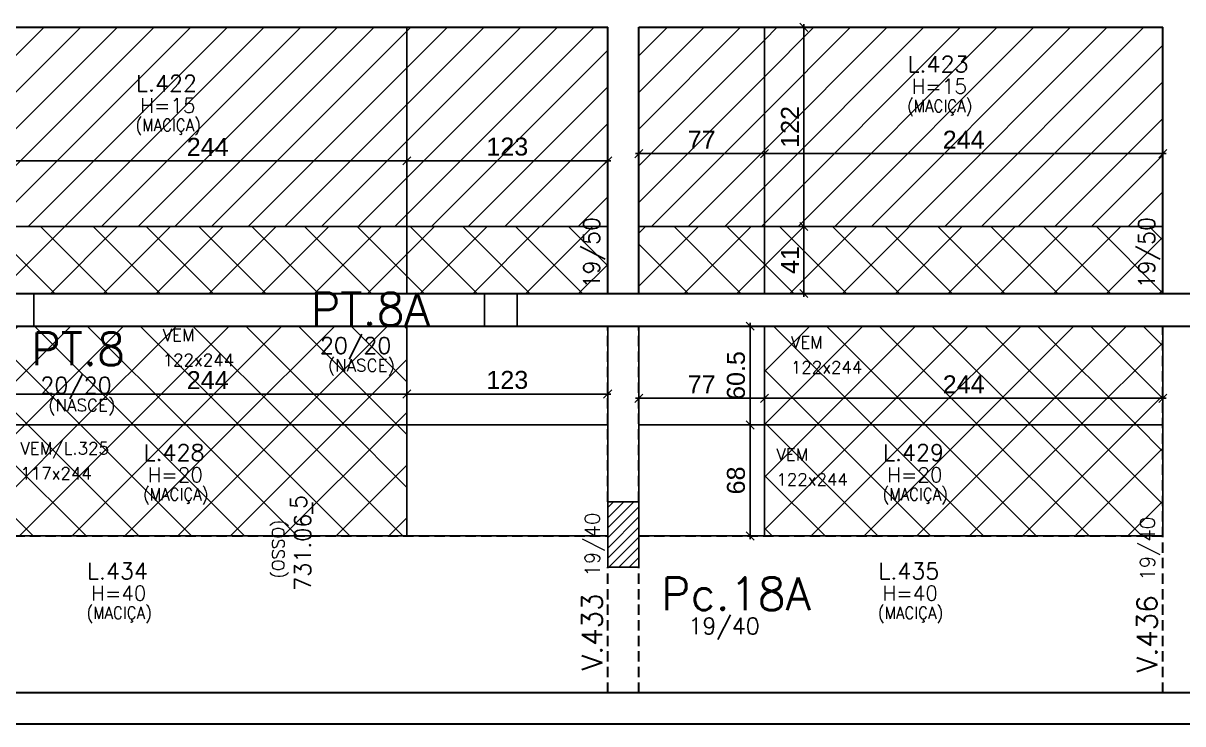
# Model space of a CAD drawing. Extents: x 534 to 8035, y 2354 to 7562.
# Drawn here: x 4120 to 4830, y 3841 to 4270 of the extents above; entities that cross this region are included whole.
import ezdxf
from ezdxf.enums import TextEntityAlignment as Align

# ---------------------------------------------------------------- set-up
doc = ezdxf.new("R2010")
doc.units = 0
doc.linetypes.add('HIDDEN', pattern=[9.525, 6.35, -3.175])
doc.layers.get('0').update_dxf_attribs({"color": 9, "linetype": 'CONTINUOUS'})
doc.layers.get('DEFPOINTS').update_dxf_attribs({"linetype": 'CONTINUOUS'})
for name, color, linetype in [('COTA', 241, 'CONTINUOUS'), ('FO-HACHURA_PILAR-MORRE', 252, 'CONTINUOUS'), ('FO-TEXTO-LAJES', 152, 'CONTINUOUS'), ('FO-TEXTO-VIGAS', 3, 'CONTINUOUS'), ('NIVEL', 3, 'CONTINUOUS'), ('P-M', 7, 'CONTINUOUS'), ('P-N', 5, 'CONTINUOUS'), ('Painéis', 200, 'CONTINUOUS'), ('Reaproveitamento', 251, 'CONTINUOUS')]:
    doc.layers.add(name, color=color, linetype=linetype)
doc.layers.add('FO-Textos dos pilares', color=3, linetype='CONTINUOUS', lineweight=20)
doc.layers.add('FO-Vigas', color=2, linetype='CONTINUOUS', lineweight=30)
doc.styles.add('ARIAL', font='arial.ttf')
doc.styles.add('ROMANS', font='romans.shx')
doc.dimstyles.new('COTA LAJE', dxfattribs={"dimtxt": 11, "dimasz": 5, "dimexe": 2, "dimexo": 3, "dimgap": 3, "dimtad": 3, "dimdec": 1, "dimzin": 12, "dimdsep": 46, "dimtxsty": 'ARIAL', "dimblk": 'OBLIQUE', "dimcen": 10, "dimdle": 2, "dimclrd": 5, "dimclre": 5, "dimclrt": 2, "dimadec": 0, "dimazin": 3, "dimtfac": 1, "dimtdec": 1, "dimtmove": 0, "dimatfit": 3, "dimldrblk": 'OBLIQUE', "dimfxl": 1, "dimlwd": -1, "dimlwe": -1, "dimarcsym": 1})

# ---------------------------------------------------------------- blocks, each defined once
blk = doc.blocks.new('_Oblique')
at = {"color": 0, "linetype": 'ByBlock', "lineweight": -2}
blk.add_line((-0.5, -0.5), (0.5, 0.5), dxfattribs=at)
blk = doc.blocks.new('*D163')
at = {"layer": 'COTA', "color": 5, "linetype": 'Continuous', "transparency": 16777216}
for p, q in [((4109.04, 4185.83), (4357.04, 4185.83)), ((4111.04, 4148.57), (4111.04, 4187.83)), ((4355.04, 4148.57), (4355.04, 4187.83))]:
    blk.add_line(p, q, dxfattribs=at)
at = {"layer": 'DEFPOINTS', "color": 0, "linetype": 'Continuous', "transparency": 16777216}
for p in [(4355.04, 4185.83), (4111.04, 4145.57), (4355.04, 4145.57)]:
    blk.add_point(p, dxfattribs=at)
at = {"layer": 'COTA', "color": 5, "linetype": 'Continuous', "transparency": 16777216, "xscale": 5, "yscale": 5, "zscale": 5, "rotation": 180}
blk.add_blockref('_Oblique', (4111.04, 4185.83), dxfattribs=at)
at = {"layer": 'COTA', "color": 5, "linetype": 'Continuous', "transparency": 16777216, "xscale": 5, "yscale": 5, "zscale": 5}
blk.add_blockref('_Oblique', (4355.04, 4185.83), dxfattribs=at)
at = {"layer": 'COTA', "color": 2, "linetype": 'Continuous', "transparency": 16777216, "insert": (4233.04, 4194.35), "char_height": 11, "attachment_point": 5, "style": 'ARIAL'}
blk.add_mtext('244', dxfattribs=at)
blk = doc.blocks.new('*D164')
at = {"layer": 'COTA', "color": 5, "linetype": 'Continuous', "transparency": 16777216}
for p, q in [((4353.04, 4185.83), (4480.02, 4185.83)), ((4355.04, 4148.57), (4355.04, 4187.83)), ((4478.02, 4168.07), (4478.02, 4187.83))]:
    blk.add_line(p, q, dxfattribs=at)
at = {"layer": 'DEFPOINTS', "color": 0, "linetype": 'Continuous', "transparency": 16777216}
for p in [(4478.02, 4185.83), (4478.02, 4165.07), (4355.04, 4145.57)]:
    blk.add_point(p, dxfattribs=at)
at = {"layer": 'COTA', "color": 5, "linetype": 'Continuous', "transparency": 16777216, "xscale": 5, "yscale": 5, "zscale": 5, "rotation": 180}
blk.add_blockref('_Oblique', (4355.04, 4185.83), dxfattribs=at)
at = {"layer": 'COTA', "color": 5, "linetype": 'Continuous', "transparency": 16777216, "xscale": 5, "yscale": 5, "zscale": 5}
blk.add_blockref('_Oblique', (4478.02, 4185.83), dxfattribs=at)
at = {"layer": 'COTA', "color": 2, "linetype": 'Continuous', "transparency": 16777216, "insert": (4416.53, 4194.45), "char_height": 11, "attachment_point": 5, "style": 'ARIAL'}
blk.add_mtext('123', dxfattribs=at)
blk = doc.blocks.new('*D167')
at = {"layer": 'COTA', "color": 5, "linetype": 'Continuous', "transparency": 16777216}
for p, q in [((4819.97, 4190.19), (4572.02, 4190.19)), ((4574.02, 4168.07), (4574.02, 4192.19)), ((4817.97, 4168.07), (4817.97, 4192.19))]:
    blk.add_line(p, q, dxfattribs=at)
at = {"layer": 'DEFPOINTS', "color": 0, "linetype": 'Continuous', "transparency": 16777216}
for p in [(4574.02, 4190.19), (4574.02, 4165.07), (4817.97, 4165.07)]:
    blk.add_point(p, dxfattribs=at)
at = {"layer": 'COTA', "color": 5, "linetype": 'Continuous', "transparency": 16777216, "xscale": 5, "yscale": 5, "zscale": 5, "rotation": 180}
blk.add_blockref('_Oblique', (4574.02, 4190.19), dxfattribs=at)
at = {"layer": 'COTA', "color": 5, "linetype": 'Continuous', "transparency": 16777216, "xscale": 5, "yscale": 5, "zscale": 5}
blk.add_blockref('_Oblique', (4817.97, 4190.19), dxfattribs=at)
at = {"layer": 'COTA', "color": 2, "linetype": 'Continuous', "transparency": 16777216, "insert": (4696, 4198.72), "char_height": 11, "attachment_point": 5, "style": 'ARIAL'}
blk.add_mtext('244', dxfattribs=at)
blk = doc.blocks.new('*D168')
at = {"layer": 'COTA', "color": 5, "linetype": 'Continuous', "transparency": 16777216}
for p, q in [((4495.02, 4190.19), (4576.02, 4190.19)), ((4497.02, 4168.07), (4497.02, 4192.19)), ((4574.02, 4168.07), (4574.02, 4192.19))]:
    blk.add_line(p, q, dxfattribs=at)
at = {"layer": 'DEFPOINTS', "color": 0, "linetype": 'Continuous', "transparency": 16777216}
for p in [(4574.02, 4190.19), (4497.02, 4165.07), (4574.02, 4165.07)]:
    blk.add_point(p, dxfattribs=at)
at = {"layer": 'COTA', "color": 5, "linetype": 'Continuous', "transparency": 16777216, "xscale": 5, "yscale": 5, "zscale": 5, "rotation": 180}
blk.add_blockref('_Oblique', (4497.02, 4190.19), dxfattribs=at)
at = {"layer": 'COTA', "color": 5, "linetype": 'Continuous', "transparency": 16777216, "xscale": 5, "yscale": 5, "zscale": 5}
blk.add_blockref('_Oblique', (4574.02, 4190.19), dxfattribs=at)
at = {"layer": 'COTA', "color": 2, "linetype": 'Continuous', "transparency": 16777216, "insert": (4535.52, 4198.69), "char_height": 11, "attachment_point": 5, "style": 'ARIAL'}
blk.add_mtext('77', dxfattribs=at)
blk = doc.blocks.new('*D169')
at = {"layer": 'COTA', "color": 5, "linetype": 'Continuous', "transparency": 16777216}
for p, q in [((4598.14, 4269.57), (4598.14, 4143.57)), ((4577.02, 4267.57), (4600.14, 4267.57)), ((4577.02, 4145.57), (4600.14, 4145.57))]:
    blk.add_line(p, q, dxfattribs=at)
at = {"layer": 'DEFPOINTS', "color": 0, "linetype": 'Continuous', "transparency": 16777216}
for p in [(4574.02, 4267.57), (4574.02, 4145.57), (4598.14, 4145.57)]:
    blk.add_point(p, dxfattribs=at)
at = {"layer": 'COTA', "color": 5, "linetype": 'Continuous', "transparency": 16777216, "xscale": 5, "yscale": 5, "zscale": 5}
for p, rotation in [((4598.14, 4267.57), 90), ((4598.14, 4145.57), 270)]:
    blk.add_blockref('_Oblique', p, dxfattribs=dict(at, rotation=rotation))
at = {"layer": 'COTA', "color": 2, "linetype": 'Continuous', "transparency": 16777216, "insert": (4589.62, 4206.57), "char_height": 11, "attachment_point": 5, "rotation": 90, "style": 'ARIAL'}
blk.add_mtext('122', dxfattribs=at)
blk = doc.blocks.new('*D170')
at = {"layer": 'COTA', "color": 5, "linetype": 'Continuous', "transparency": 16777216}
for p, q in [((4598.14, 4147.57), (4598.14, 4102.57)), ((4577.02, 4145.57), (4600.14, 4145.57)), ((4577.02, 4104.57), (4600.14, 4104.57))]:
    blk.add_line(p, q, dxfattribs=at)
at = {"layer": 'DEFPOINTS', "color": 0, "linetype": 'Continuous', "transparency": 16777216}
for p in [(4574.02, 4145.57), (4574.02, 4104.57), (4598.14, 4104.57)]:
    blk.add_point(p, dxfattribs=at)
at = {"layer": 'COTA', "color": 5, "linetype": 'Continuous', "transparency": 16777216, "xscale": 5, "yscale": 5, "zscale": 5}
for p, rotation in [((4598.14, 4145.57), 90), ((4598.14, 4104.57), 270)]:
    blk.add_blockref('_Oblique', p, dxfattribs=dict(at, rotation=rotation))
at = {"layer": 'COTA', "color": 2, "linetype": 'Continuous', "transparency": 16777216, "insert": (4589.62, 4125.07), "char_height": 11, "attachment_point": 5, "rotation": 90, "style": 'ARIAL'}
blk.add_mtext('41', dxfattribs=at)
blk = doc.blocks.new('*D203')
at = {"layer": 'COTA', "color": 5, "linetype": 'Continuous', "transparency": 16777216}
for p, q in [((4109.04, 4042.97), (4357.04, 4042.97)), ((4111.04, 4027.07), (4111.04, 4044.97)), ((4355.04, 4023.32), (4355.04, 4044.97))]:
    blk.add_line(p, q, dxfattribs=at)
at = {"layer": 'DEFPOINTS', "color": 0, "linetype": 'Continuous', "transparency": 16777216}
for p in [(4355.04, 4042.97), (4111.04, 4024.07), (4355.04, 4020.32)]:
    blk.add_point(p, dxfattribs=at)
at = {"layer": 'COTA', "color": 5, "linetype": 'Continuous', "transparency": 16777216, "xscale": 5, "yscale": 5, "zscale": 5, "rotation": 180}
blk.add_blockref('_Oblique', (4111.04, 4042.97), dxfattribs=at)
at = {"layer": 'COTA', "color": 5, "linetype": 'Continuous', "transparency": 16777216, "xscale": 5, "yscale": 5, "zscale": 5}
blk.add_blockref('_Oblique', (4355.04, 4042.97), dxfattribs=at)
at = {"layer": 'COTA', "color": 2, "linetype": 'Continuous', "transparency": 16777216, "insert": (4233.04, 4051.5), "char_height": 11, "attachment_point": 5, "style": 'ARIAL'}
blk.add_mtext('244', dxfattribs=at)
blk = doc.blocks.new('*D204')
at = {"layer": 'COTA', "color": 5, "linetype": 'Continuous', "transparency": 16777216}
for p, q in [((4353.04, 4042.97), (4480, 4042.97)), ((4355.04, 4023.32), (4355.04, 4044.97)), ((4478, 4027.07), (4478, 4044.97))]:
    blk.add_line(p, q, dxfattribs=at)
at = {"layer": 'DEFPOINTS', "color": 0, "linetype": 'Continuous', "transparency": 16777216}
for p in [(4478, 4042.97), (4355.04, 4020.32), (4478, 4024.07)]:
    blk.add_point(p, dxfattribs=at)
at = {"layer": 'COTA', "color": 5, "linetype": 'Continuous', "transparency": 16777216, "xscale": 5, "yscale": 5, "zscale": 5, "rotation": 180}
blk.add_blockref('_Oblique', (4355.04, 4042.97), dxfattribs=at)
at = {"layer": 'COTA', "color": 5, "linetype": 'Continuous', "transparency": 16777216, "xscale": 5, "yscale": 5, "zscale": 5}
blk.add_blockref('_Oblique', (4478, 4042.97), dxfattribs=at)
at = {"layer": 'COTA', "color": 2, "linetype": 'Continuous', "transparency": 16777216, "insert": (4416.52, 4051.59), "char_height": 11, "attachment_point": 5, "style": 'ARIAL'}
blk.add_mtext('123', dxfattribs=at)
blk = doc.blocks.new('*D207')
at = {"layer": 'COTA', "color": 5, "linetype": 'Continuous', "transparency": 16777216}
for p, q in [((4497.02, 4027.07), (4497.02, 4042.4)), ((4574.02, 4027.07), (4574.02, 4042.4)), ((4495.02, 4040.4), (4576.02, 4040.4))]:
    blk.add_line(p, q, dxfattribs=at)
at = {"layer": 'DEFPOINTS', "color": 0, "linetype": 'Continuous', "transparency": 16777216}
for p in [(4574.02, 4040.4), (4497.02, 4024.07), (4574.02, 4024.07)]:
    blk.add_point(p, dxfattribs=at)
at = {"layer": 'COTA', "color": 5, "linetype": 'Continuous', "transparency": 16777216, "xscale": 5, "yscale": 5, "zscale": 5, "rotation": 180}
blk.add_blockref('_Oblique', (4497.02, 4040.4), dxfattribs=at)
at = {"layer": 'COTA', "color": 5, "linetype": 'Continuous', "transparency": 16777216, "xscale": 5, "yscale": 5, "zscale": 5}
blk.add_blockref('_Oblique', (4574.02, 4040.4), dxfattribs=at)
at = {"layer": 'COTA', "color": 2, "linetype": 'Continuous', "transparency": 16777216, "insert": (4535.52, 4048.9), "char_height": 11, "attachment_point": 5, "style": 'ARIAL'}
blk.add_mtext('77', dxfattribs=at)
blk = doc.blocks.new('*D208')
at = {"layer": 'COTA', "color": 5, "linetype": 'Continuous', "transparency": 16777216}
for p, q in [((4574.02, 4027.07), (4574.02, 4042.4)), ((4817.97, 4027.07), (4817.97, 4042.4)), ((4572.02, 4040.4), (4819.97, 4040.4))]:
    blk.add_line(p, q, dxfattribs=at)
at = {"layer": 'DEFPOINTS', "color": 0, "linetype": 'Continuous', "transparency": 16777216}
for p in [(4817.97, 4040.4), (4574.02, 4024.07), (4817.97, 4024.07)]:
    blk.add_point(p, dxfattribs=at)
at = {"layer": 'COTA', "color": 5, "linetype": 'Continuous', "transparency": 16777216, "xscale": 5, "yscale": 5, "zscale": 5, "rotation": 180}
blk.add_blockref('_Oblique', (4574.02, 4040.4), dxfattribs=at)
at = {"layer": 'COTA', "color": 5, "linetype": 'Continuous', "transparency": 16777216, "xscale": 5, "yscale": 5, "zscale": 5}
blk.add_blockref('_Oblique', (4817.97, 4040.4), dxfattribs=at)
at = {"layer": 'COTA', "color": 2, "linetype": 'Continuous', "transparency": 16777216, "insert": (4696, 4048.92), "char_height": 11, "attachment_point": 5, "style": 'ARIAL'}
blk.add_mtext('244', dxfattribs=at)
blk = doc.blocks.new('*D209')
at = {"layer": 'COTA', "color": 5, "linetype": 'Continuous', "transparency": 16777216}
for p, q in [((4571.02, 4084.57), (4563.21, 4084.57)), ((4565.21, 4086.57), (4565.21, 4022.07)), ((4571.02, 4024.07), (4563.21, 4024.07))]:
    blk.add_line(p, q, dxfattribs=at)
at = {"layer": 'DEFPOINTS', "color": 0, "linetype": 'Continuous', "transparency": 16777216}
for p in [(4574.02, 4084.57), (4565.21, 4024.07), (4574.02, 4024.07)]:
    blk.add_point(p, dxfattribs=at)
at = {"layer": 'COTA', "color": 5, "linetype": 'Continuous', "transparency": 16777216, "xscale": 5, "yscale": 5, "zscale": 5}
for p, rotation in [((4565.21, 4084.57), 90), ((4565.21, 4024.07), 270)]:
    blk.add_blockref('_Oblique', p, dxfattribs=dict(at, rotation=rotation))
at = {"layer": 'COTA', "color": 2, "linetype": 'Continuous', "transparency": 16777216, "insert": (4556.59, 4054.32), "char_height": 11, "attachment_point": 5, "rotation": 90, "style": 'ARIAL'}
blk.add_mtext('60.5', dxfattribs=at)
blk = doc.blocks.new('*D210')
at = {"layer": 'COTA', "color": 5, "linetype": 'Continuous', "transparency": 16777216}
for p, q in [((4571.02, 4024.07), (4563.21, 4024.07)), ((4565.21, 4026.07), (4565.21, 3954.07)), ((4571.02, 3956.07), (4563.21, 3956.07))]:
    blk.add_line(p, q, dxfattribs=at)
at = {"layer": 'DEFPOINTS', "color": 0, "linetype": 'Continuous', "transparency": 16777216}
for p in [(4574.02, 4024.07), (4565.21, 3956.07), (4574.02, 3956.07)]:
    blk.add_point(p, dxfattribs=at)
at = {"layer": 'COTA', "color": 5, "linetype": 'Continuous', "transparency": 16777216, "xscale": 5, "yscale": 5, "zscale": 5}
for p, rotation in [((4565.21, 4024.07), 90), ((4565.21, 3956.07), 270)]:
    blk.add_blockref('_Oblique', p, dxfattribs=dict(at, rotation=rotation))
at = {"layer": 'COTA', "color": 2, "linetype": 'Continuous', "transparency": 16777216, "insert": (4556.59, 3990.07), "char_height": 11, "attachment_point": 5, "rotation": 90, "style": 'ARIAL'}
blk.add_mtext('68', dxfattribs=at)

msp = doc.modelspace()

# ---------------------------------------------------------------- hatches: boundary and pattern name
at = {"layer": 'FO-HACHURA_PILAR-MORRE'}
h = msp.add_hatch(dxfattribs=at)
h.set_pattern_fill('ANSI31', color=256, scale=35)
h.set_pattern_definition([(45, (-15397.861, 11884.219), (-3.0935922, 3.0935922), [])])
h.paths.add_polyline_path([(4497.02, 3977.03), (4487.52, 3977.03), (4478.02, 3977.03), (4478.02, 3957.03), (4478.02, 3937.03), (4487.52, 3937.03), (4497.02, 3937.03), (4497.02, 3957.03)])
at = {"layer": 'Reaproveitamento', "linetype": 'Continuous'}
h = msp.add_hatch(dxfattribs=at)
h.set_pattern_fill('ANSI31', color=256, scale=5)
h.paths.add_polyline_path([(4111.04, 4267.57), (4111.04, 4145.57), (4355.04, 4145.57), (4355.04, 4267.57)])
h = msp.add_hatch(dxfattribs=at)
h.set_pattern_fill('ANSI31', color=256, scale=5)
h.paths.add_polyline_path([(4355.04, 4145.57), (4478.02, 4145.57), (4478.02, 4267.57), (4355.04, 4267.57)])
h = msp.add_hatch(dxfattribs=at)
h.set_pattern_fill('ANSI31', color=256, scale=5)
h.paths.add_polyline_path([(4574.02, 4267.57), (4497.02, 4267.57), (4497.02, 4145.57), (4574.02, 4145.57)])
h = msp.add_hatch(dxfattribs=at)
h.set_pattern_fill('ANSI31', color=256, scale=5)
h.paths.add_polyline_path([(4817.97, 4145.57), (4817.97, 4267.57), (4574.02, 4267.57), (4574.02, 4145.57)])
at = {"layer": 'Reaproveitamento', "linetype": 'ByBlock'}
h = msp.add_hatch(dxfattribs=at)
h.set_pattern_fill('ANSI37', color=256, scale=7.2)
h.paths.add_polyline_path([(4355.04, 4104.57), (4355.04, 4145.57), (4111.04, 4145.57), (4111.04, 4104.57)])
h = msp.add_hatch(dxfattribs=at)
h.set_pattern_fill('ANSI37', color=256, scale=7.2)
h.paths.add_polyline_path([(4355.04, 4145.57), (4355.04, 4104.57), (4478.02, 4104.57), (4478.02, 4145.57)])
h = msp.add_hatch(dxfattribs=at)
h.set_pattern_fill('ANSI37', color=256, scale=7.2)
h.paths.add_polyline_path([(4497.02, 4145.57), (4497.02, 4104.57), (4574.02, 4104.57), (4574.02, 4145.57)])
h = msp.add_hatch(dxfattribs=at)
h.set_pattern_fill('ANSI37', color=256, scale=7.2)
h.paths.add_polyline_path([(4574.02, 4145.57), (4574.02, 4104.57), (4817.97, 4104.57), (4817.97, 4145.57)])
h = msp.add_hatch(dxfattribs=at)
h.set_pattern_fill('ANSI37', color=256, scale=7.2)
h.paths.add_polyline_path([(4355.04, 4084.57), (4111.04, 4084.57), (4111.04, 4024.07), (4355.04, 4024.07)])
h.paths.add_polyline_path([(4217.61, 4039.97), (4248.75, 4039.97), (4248.75, 4062.64), (4217.61, 4062.64)], flags=24)
h = msp.add_hatch(dxfattribs=at)
h.set_pattern_fill('ANSI37', color=256, scale=7.2)
h.paths.add_polyline_path([(4817.97, 4084.57), (4574.02, 4084.57), (4574.02, 4024.07), (4817.97, 4024.07)])
h.paths.add_polyline_path([(4680.57, 4037.39), (4711.71, 4037.39), (4711.71, 4060.06), (4680.57, 4060.06)], flags=24)
h = msp.add_hatch(dxfattribs=at)
h.set_pattern_fill('ANSI37', color=256, scale=7.2)
h.paths.add_polyline_path([(4355.04, 4024.07), (4111.04, 4024.07), (4111.04, 3956.07), (4355.04, 3956.07)])
h = msp.add_hatch(dxfattribs=at)
h.set_pattern_fill('ANSI37', color=256, scale=7.2)
h.paths.add_polyline_path([(4817.97, 4024.07), (4574.02, 4024.07), (4574.02, 3956.07), (4817.97, 3956.07)])

# ---------------------------------------------------------------- linework, layer by layer
at = {"layer": 'FO-Vigas'}
for p, q in [((3867.04, 4267.57), (4478.02, 4267.57)), ((4478.02, 4104.57), (4478.02, 4267.57)), ((4497.02, 4267.57), (4817.97, 4267.57)), ((4497.02, 4104.57), (4497.02, 4267.57)), ((4817.97, 4104.57), (4817.97, 4267.57)), ((3624.07, 4104.57), (5785.54, 4104.57)), ((2904.21, 4084.57), (5725.54, 4084.57)), ((5725.54, 3860.07), (2904.21, 3860.07)), ((2904.21, 3841.07), (5725.54, 3841.07))]:
    msp.add_line(p, q, dxfattribs=at)
at = {"layer": 'FO-Vigas', "linetype": 'HIDDEN'}
for p, q in [((4478.02, 3977.03), (4478.02, 4084.57)), ((4497.02, 3977.03), (4497.02, 4084.57)), ((4817.97, 3860.07), (4817.97, 4084.57)), ((3867.04, 3956.07), (4477.99, 3956.07)), ((4496.99, 3956.07), (4817.97, 3956.07)), ((4478.02, 3860.07), (4478.02, 3937.07)), ((4497.02, 3860.07), (4497.02, 3937.07))]:
    msp.add_line(p, q, dxfattribs=at)
at = {"layer": 'P-M'}
msp.add_lwpolyline([(4497.02, 3977.03), (4487.52, 3977.03), (4478.02, 3977.03), (4478.02, 3957.03), (4478.02, 3937.03), (4487.52, 3937.03), (4497.02, 3937.03), (4497.02, 3957.03), (4497.02, 3977.03)], close=True, dxfattribs=at)
at = {"layer": 'P-N'}
for points in [[(4126.57, 4084.57), (4126.57, 4104.57), (4106.57, 4104.57), (4106.57, 4084.57)], [(4422.57, 4084.57), (4422.57, 4104.57), (4402.57, 4104.57), (4402.57, 4084.57)]]:
    msp.add_lwpolyline(points, close=True, dxfattribs=at)
at = {"layer": 'Painéis', "linetype": 'Continuous'}
for p, q in [((3867.04, 4267.57), (4478.02, 4267.57)), ((4355.04, 4104.57), (4355.04, 4267.57)), ((4478.02, 4267.57), (4478.02, 4104.57)), ((4497.02, 4267.57), (4817.97, 4267.57)), ((4497.02, 4104.57), (4497.02, 4267.57)), ((4574.02, 4104.57), (4574.02, 4267.57)), ((4817.97, 4267.57), (4817.97, 4104.57)), ((4478.02, 4145.57), (3867.04, 4145.57)), ((4817.97, 4145.57), (4497.02, 4145.57)), ((4478.02, 4104.57), (3867.04, 4104.57)), ((4817.97, 4104.57), (4497.02, 4104.57)), ((3867.04, 4084.57), (4478, 4084.57)), ((4355.04, 3956.07), (4355.04, 4084.57)), ((4478, 4084.57), (4478, 3956.07)), ((4497.02, 4084.57), (4817.97, 4084.57)), ((4497.02, 3956.07), (4497.02, 4084.57)), ((4574.02, 3956.07), (4574.02, 4084.57)), ((4817.97, 4084.57), (4817.97, 3956.07)), ((3867.04, 4024.07), (4478, 4024.07)), ((4497.02, 4024.07), (4817.97, 4024.07)), ((4478, 3956.07), (3866.54, 3956.07)), ((4817.97, 3956.07), (4497.02, 3956.07))]:
    msp.add_line(p, q, dxfattribs=at)

# ---------------------------------------------------------------- texts
at = {"layer": 'FO-TEXTO-LAJES', "style": 'ROMANS'}
for s, p in [('L.423', (4661.67, 4239.98)), ('L.422', (4189.21, 4228.25)), ('L.428', (4193.81, 4002.17)), ('L.429', (4646.68, 4002.17)), ('L.434', (4159.15, 3929.56)), ('L.435', (4643.82, 3929.56))]:
    msp.add_text(s, height=10, dxfattribs=at).set_placement(p)
at = {"layer": 'FO-TEXTO-LAJES', "color": 3, "style": 'ROMANS'}
for s, p in [('H=15', (4664.1, 4226.9)), ('H=15', (4191.63, 4215.17)), ('H=20', (4196.24, 3989.09)), ('H=20', (4649.11, 3989.09)), ('H=40', (4161.57, 3916.48)), ('H=40', (4646.25, 3916.48))]:
    msp.add_text(s, height=9, dxfattribs=at).set_placement(p)
at = {"layer": 'FO-TEXTO-LAJES', "color": 4, "style": 'ROMANS', "width": 0.9}
for p in [(4661.35, 4215.68), (4188.89, 4203.95), (4193.49, 3977.87), (4646.37, 3977.87), (4158.83, 3905.26), (4643.5, 3905.26)]:
    msp.add_text('(MACIÇA)', height=7.5, dxfattribs=at).set_placement(p)
at = {"layer": 'FO-TEXTO-LAJES', "color": 0, "style": 'ROMANS'}
for s, p in [('VEM', (4205.47, 4075.4)), ('VEM', (4590.18, 4070.97)), ('122x244', (4205.47, 4060.09)), ('122x244', (4590.18, 4055.66)), ('VEM/L.325', (4118.31, 4006.01)), ('VEM', (4581.3, 4002.26)), ('117x244', (4118.31, 3990.7)), ('122x244', (4581.3, 3986.95))]:
    msp.add_text(s, height=7.447, dxfattribs=at).set_placement(p)
at = {"layer": 'FO-TEXTO-VIGAS', "style": 'ROMANS'}
for s, height, p in [('19/50', 10, (4473.1, 4107.64)), ('19/50', 10, (4813.05, 4107.64)), ('19/40', 9, (4473.1, 3931.09)), ('19/40', 9, (4813.05, 3928.56))]:
    msp.add_text(s, height=height, rotation=90, dxfattribs=at).set_placement(p)
at = {"layer": 'FO-TEXTO-VIGAS', "color": 1, "style": 'ROMANS'}
for s, p in [('V.433', (4474.62, 3873.78)), ('V.436', (4814.57, 3872.6))]:
    msp.add_text(s, height=12.5, rotation=90, dxfattribs=at).set_placement(p)
at = {"layer": 'FO-Textos dos pilares', "color": 1, "style": 'ROMANS'}
for s, p in [('PT.8A', (4296.19, 4084.97)), ('PT.8', (4125, 4060.6)), ('Pc.18A', (4510.7, 3910.68))]:
    msp.add_text(s, height=20, dxfattribs=at).set_placement(p)
at = {"layer": 'FO-Textos dos pilares', "color": 3, "style": 'ROMANS'}
for s, p in [('20/20', (4301.75, 4067.67)), ('20/20', (4130.57, 4043.3)), ('19/40', (4527.42, 3895.99))]:
    msp.add_text(s, height=10, dxfattribs=at).set_placement(p)
at = {"layer": 'FO-Textos dos pilares', "color": 4, "style": 'ROMANS'}
for p in [(4306.54, 4056.81), (4135.35, 4032.44)]:
    msp.add_text('(NASCE)', height=7.5, dxfattribs=at).set_placement(p)
at = {"layer": 'NIVEL', "color": 3, "style": 'ROMANS'}
for s, p in [('5', (4293.72, 3976.87)), ('731.06_', (4296.19, 3949.53))]:
    msp.add_text(s, height=10, rotation=90, dxfattribs=at).set_placement(p, align=Align.CENTER)
at = {"layer": 'NIVEL', "color": 4, "style": 'ROMANS'}
msp.add_text('(OSSO)', height=7.5, rotation=90, dxfattribs=at).set_placement((4279.97, 3948.1), align=Align.CENTER)

# ---------------------------------------------------------------- dimensions: what is measured, and where the dimension line sits
at = {"layer": 'COTA', "linetype": 'Continuous'}
for base, p1, p2, picture, middle in [((4598.14, 4145.57), (4574.02, 4267.57), (4574.02, 4145.57), '*D169', (4589.62, 4206.57)), ((4598.14, 4104.57), (4574.02, 4145.57), (4574.02, 4104.57), '*D170', (4589.62, 4125.07)), ((4565.21, 4024.07), (4574.02, 4084.57), (4574.02, 4024.07), '*D209', (4556.59, 4054.32))]:
    dim = msp.add_linear_dim(base=base, p1=p1, p2=p2, angle=90, dimstyle='COTA LAJE', dxfattribs=at)
    dim.commit()
    dim.dimension.update_dxf_attribs({"geometry": picture, "text_midpoint": middle})
for base, p1, p2, picture, middle in [((4574.02, 4190.19), (4497.02, 4165.07), (4574.02, 4165.07), '*D168', (4535.52, 4198.69)), ((4574.02139507, 4190.19445099), (4817.97139507, 4165.06839831), (4574.02139507, 4165.06839831), '*D167', (4695.99639507, 4198.71696122)), ((4574.02, 4040.4), (4497.02, 4024.07), (4574.02, 4024.07), '*D207', (4535.52, 4048.9))]:
    dim = msp.add_linear_dim(base=base, p1=p1, p2=p2, dimstyle='COTA LAJE', dxfattribs=at)
    dim.commit()
    dim.dimension.update_dxf_attribs({"geometry": picture, "text_midpoint": middle})
for base, p1, p2, picture, middle in [((4355.04, 4185.83), (4111.04, 4145.57), (4355.04, 4145.57), '*D163', (4233.04, 4194.35)), ((4478.02, 4185.83), (4355.04, 4145.57), (4478.02, 4165.07), '*D164', (4416.53, 4194.45)), ((4355.04, 4042.97), (4111.04, 4024.07), (4355.04, 4020.32), '*D203', (4233.04, 4051.5)), ((4478, 4042.97), (4355.04, 4020.32), (4478, 4024.07), '*D204', (4416.52, 4051.59)), ((4817.97139507, 4040.40067705), (4574.02139507, 4024.06839831), (4817.97139507, 4024.06839831), '*D208', (4695.99639507, 4048.92318728))]:
    dim = msp.add_linear_dim(base=base, p1=p1, p2=p2, dimstyle='COTA LAJE', override={"dimtmove": 1}, dxfattribs=at)
    dim.commit()
    dim.dimension.update_dxf_attribs({"geometry": picture, "text_midpoint": middle})
dim = msp.add_linear_dim(base=(4565.21, 3956.07), p1=(4574.02, 4024.07), p2=(4574.02, 3956.07), angle=90, dimstyle='COTA LAJE', override={"dimtmove": 1}, dxfattribs=at)
dim.commit()
dim.dimension.update_dxf_attribs({"geometry": '*D210', "text_midpoint": (4556.59, 3990.07)})

doc.saveas('drawing.dxf')
